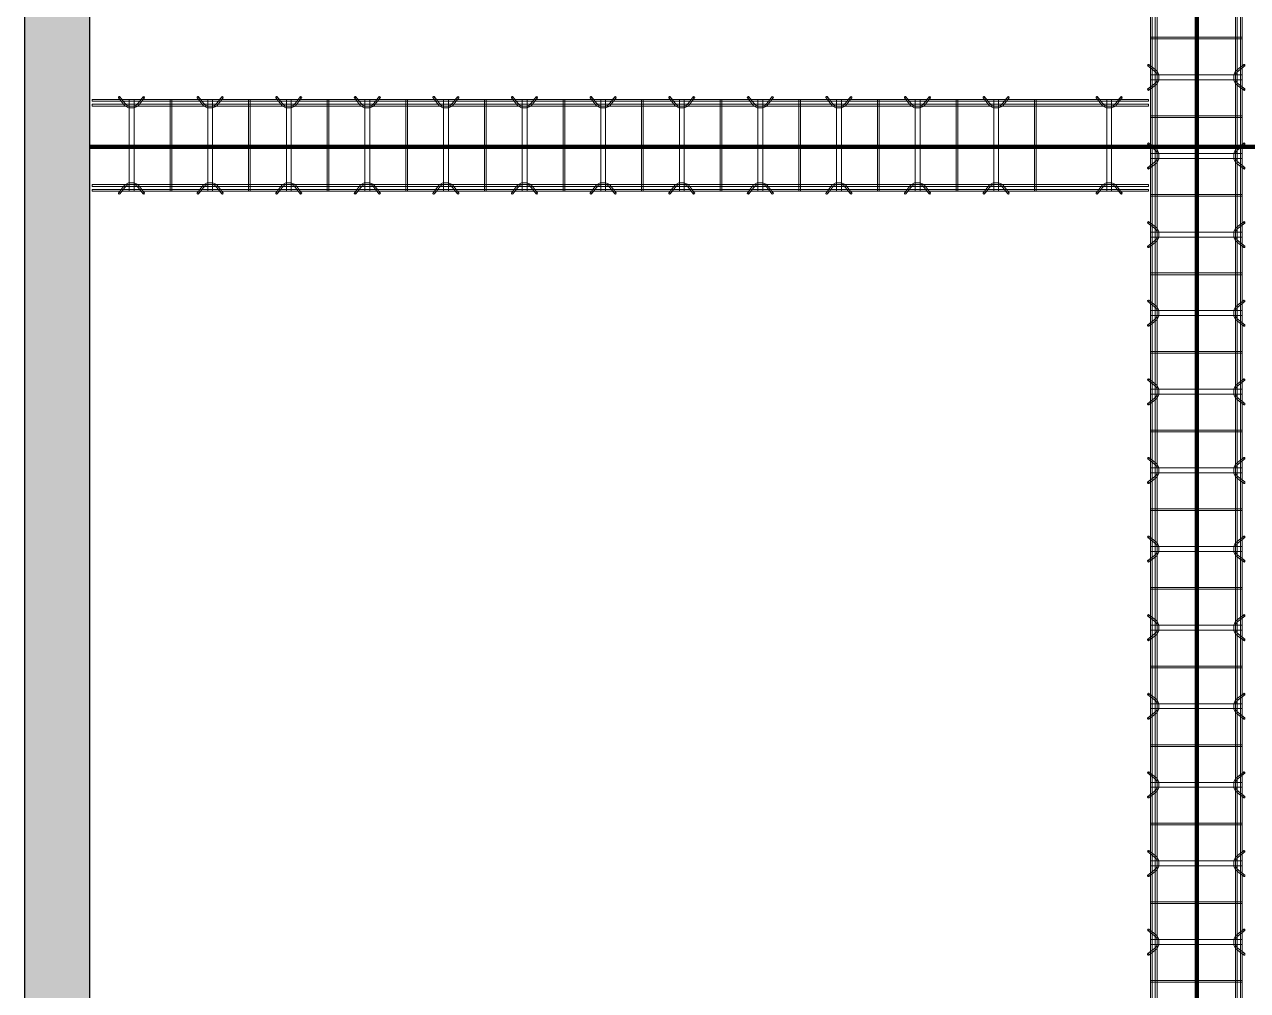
# Model space of a CAD drawing. Header units: inches. Extents: x -19229 to -222, y -6301 to 12387.
# Drawn here: x -3829.3 to -3642.6, y 10188.1 to 10335.6 of the extents above; entities that cross this region are included whole.
import ezdxf

# ---------------------------------------------------------------- set-up
doc = ezdxf.new("R2010")
doc.units = ezdxf.units.IN
doc.header["$MEASUREMENT"] = 0
for name, color, linetype, lineweight in [('A-GENM', 13, 'Continuous', 9), ('A-WALL-PATT', 111, 'Continuous', 25), ('S-BEAM', 12, 'Continuous', 9), ('S-FNDN', 32, 'Continuous', 9)]:
    doc.layers.add(name, color=color, linetype=linetype, lineweight=lineweight)

# ---------------------------------------------------------------- blocks, each defined once
blk = doc.blocks.new('Dowel bar assembly - Dowel bar assembly-671091-SLAB ON GROUND JOINTS')
at = {"layer": 'S-BEAM'}
for p, q in [((1524, 1.98), (0, 1.98)), ((287.87, 1.99), (287.87, -12.01)), ((288.13, 1.99), (287.87, 1.99)), ((287.87, 1.99), (288.13, 1.99)), ((288.13, -12.01), (288.13, 1.99)), ((292.02, 2.23), (292.97, 1.03)), ((293.18, 1.19), (292.23, 2.39)), ((293.63, 1.99), (293.63, -12.01)), ((294.38, 1.99), (293.63, 1.99)), ((293.63, 1.99), (294.38, 1.99)), ((294.38, -12.01), (294.38, 1.99)), ((295.76, 2.39), (294.81, 1.19)), ((295.01, 1.03), (295.96, 2.23)), ((299.87, 1.99), (299.87, -12.01)), ((300.13, 1.99), (299.87, 1.99)), ((299.87, 1.99), (300.13, 1.99)), ((300.13, -12.01), (300.13, 1.99)), ((304.02, 2.23), (304.97, 1.03)), ((305.18, 1.19), (304.23, 2.39)), ((305.63, 1.99), (305.63, -12.01)), ((306.38, 1.99), (305.63, 1.99)), ((305.63, 1.99), (306.38, 1.99)), ((306.38, -12.01), (306.38, 1.99)), ((307.76, 2.39), (306.81, 1.19)), ((307.01, 1.03), (307.96, 2.23)), ((311.87, 1.99), (311.87, -12.01)), ((312.13, 1.99), (311.87, 1.99)), ((311.87, 1.99), (312.13, 1.99)), ((312.13, -12.01), (312.13, 1.99)), ((316.02, 2.23), (316.97, 1.03)), ((317.18, 1.19), (316.23, 2.39)), ((317.63, 1.99), (317.63, -12.01)), ((318.38, 1.99), (317.63, 1.99)), ((317.63, 1.99), (318.38, 1.99)), ((318.38, -12.01), (318.38, 1.99)), ((319.76, 2.39), (318.81, 1.19)), ((319.01, 1.03), (319.96, 2.23)), ((323.87, 1.99), (323.87, -12.01)), ((324.13, 1.99), (323.87, 1.99)), ((323.87, 1.99), (324.13, 1.99)), ((324.13, -12.01), (324.13, 1.99)), ((328.02, 2.23), (328.97, 1.03)), ((329.18, 1.19), (328.23, 2.39)), ((329.63, 1.99), (329.63, -12.01)), ((330.38, 1.99), (329.63, 1.99)), ((329.63, 1.99), (330.38, 1.99)), ((330.38, -12.01), (330.38, 1.99)), ((331.76, 2.39), (330.81, 1.19)), ((331.01, 1.03), (331.96, 2.23)), ((335.87, 1.99), (335.87, -12.01)), ((336.13, 1.99), (335.87, 1.99)), ((335.87, 1.99), (336.13, 1.99)), ((336.13, -12.01), (336.13, 1.99)), ((340.02, 2.23), (340.97, 1.03)), ((341.18, 1.19), (340.23, 2.39)), ((341.63, 1.99), (341.63, -12.01)), ((342.38, 1.99), (341.63, 1.99)), ((341.63, 1.99), (342.38, 1.99)), ((342.38, -12.01), (342.38, 1.99)), ((343.76, 2.39), (342.81, 1.19)), ((343.01, 1.03), (343.96, 2.23)), ((347.87, 1.99), (347.87, -12.01)), ((348.13, 1.99), (347.87, 1.99)), ((347.87, 1.99), (348.13, 1.99)), ((348.13, -12.01), (348.13, 1.99)), ((352.02, 2.23), (352.97, 1.03)), ((353.18, 1.19), (352.23, 2.39)), ((353.63, 1.99), (353.63, -12.01)), ((354.38, 1.99), (353.63, 1.99)), ((353.63, 1.99), (354.38, 1.99)), ((354.38, -12.01), (354.38, 1.99)), ((355.76, 2.39), (354.81, 1.19)), ((355.01, 1.03), (355.96, 2.23)), ((359.87, 1.99), (359.87, -12.01)), ((360.13, 1.99), (359.87, 1.99)), ((359.87, 1.99), (360.13, 1.99)), ((360.13, -12.01), (360.13, 1.99)), ((364.02, 2.23), (364.97, 1.03)), ((365.18, 1.19), (364.23, 2.39)), ((365.63, 1.99), (365.63, -12.01)), ((366.38, 1.99), (365.63, 1.99)), ((365.63, 1.99), (366.38, 1.99)), ((366.38, -12.01), (366.38, 1.99)), ((367.76, 2.39), (366.81, 1.19)), ((367.01, 1.03), (367.96, 2.23)), ((371.87, 1.99), (371.87, -12.01)), ((372.13, 1.99), (371.87, 1.99)), ((371.87, 1.99), (372.13, 1.99)), ((372.13, -12.01), (372.13, 1.99)), ((376.02, 2.23), (376.97, 1.03)), ((377.18, 1.19), (376.23, 2.39)), ((377.63, 1.99), (377.63, -12.01)), ((378.38, 1.99), (377.63, 1.99)), ((377.63, 1.99), (378.38, 1.99)), ((378.38, -12.01), (378.38, 1.99)), ((379.76, 2.39), (378.81, 1.19)), ((379.01, 1.03), (379.96, 2.23)), ((383.87, 1.99), (383.87, -12.01)), ((384.13, 1.99), (383.87, 1.99)), ((383.87, 1.99), (384.13, 1.99)), ((384.13, -12.01), (384.13, 1.99)), ((388.02, 2.23), (388.97, 1.03)), ((389.18, 1.19), (388.23, 2.39)), ((389.62, 1.99), (389.62, -12.01)), ((390.38, 1.99), (389.62, 1.99)), ((389.62, 1.99), (390.38, 1.99)), ((390.38, -12.01), (390.38, 1.99)), ((391.76, 2.39), (390.81, 1.19)), ((391.01, 1.03), (391.96, 2.23)), ((395.87, 1.99), (395.87, -12.01)), ((396.13, 1.99), (395.87, 1.99)), ((395.87, 1.99), (396.13, 1.99)), ((396.13, -12.01), (396.13, 1.99)), ((400.02, 2.23), (400.97, 1.03)), ((401.18, 1.19), (400.23, 2.39)), ((401.62, 1.99), (401.62, -12.01)), ((402.38, 1.99), (401.62, 1.99)), ((401.62, 1.99), (402.38, 1.99)), ((402.38, -12.01), (402.38, 1.99)), ((403.76, 2.39), (402.81, 1.19)), ((403.01, 1.03), (403.96, 2.23)), ((407.87, 1.99), (407.87, -12.01)), ((408.13, 1.99), (407.87, 1.99)), ((407.87, 1.99), (408.13, 1.99)), ((408.13, -12.01), (408.13, 1.99)), ((412.02, 2.23), (412.97, 1.03)), ((413.18, 1.19), (412.23, 2.39)), ((413.62, 1.99), (413.62, -12.01)), ((414.38, 1.99), (413.62, 1.99)), ((413.62, 1.99), (414.38, 1.99)), ((414.38, -12.01), (414.38, 1.99)), ((415.76, 2.39), (414.81, 1.19)), ((415.01, 1.03), (415.96, 2.23)), ((419.87, 1.99), (419.87, -12.01)), ((420.13, 1.99), (419.87, 1.99)), ((419.87, 1.99), (420.13, 1.99)), ((420.13, -12.01), (420.13, 1.99)), ((424.02, 2.23), (424.97, 1.03)), ((425.18, 1.19), (424.23, 2.39)), ((425.62, 1.99), (425.62, -12.01)), ((426.38, 1.99), (425.62, 1.99)), ((425.62, 1.99), (426.38, 1.99)), ((426.38, -12.01), (426.38, 1.99)), ((427.76, 2.39), (426.81, 1.19)), ((427.01, 1.03), (427.96, 2.23)), ((431.87, 1.99), (431.87, -12.01)), ((432.13, 1.99), (431.87, 1.99)), ((431.87, 1.99), (432.13, 1.99)), ((432.13, -12.01), (432.13, 1.99)), ((0, 1.72), (1524, 1.72)), ((1524, 1.25), (0, 1.25)), ((0, 0.99), (1524, 0.99)), ((1524, -11.01), (0, -11.01)), ((292.97, -11.05), (292.02, -12.25)), ((295.96, -12.25), (295.01, -11.05)), ((304.97, -11.05), (304.02, -12.25)), ((307.96, -12.25), (307.01, -11.05)), ((316.97, -11.05), (316.02, -12.25)), ((319.96, -12.25), (319.01, -11.05)), ((328.97, -11.05), (328.02, -12.25)), ((331.96, -12.25), (331.01, -11.05)), ((340.97, -11.05), (340.02, -12.25)), ((343.96, -12.25), (343.01, -11.05)), ((352.97, -11.05), (352.02, -12.25)), ((355.96, -12.25), (355.01, -11.05)), ((364.97, -11.05), (364.02, -12.25)), ((367.96, -12.25), (367.01, -11.05)), ((376.97, -11.05), (376.02, -12.25)), ((379.96, -12.25), (379.01, -11.05)), ((388.97, -11.05), (388.02, -12.25)), ((391.96, -12.25), (391.01, -11.05)), ((400.97, -11.05), (400.02, -12.25)), ((403.96, -12.25), (403.01, -11.05)), ((412.97, -11.05), (412.02, -12.25)), ((415.96, -12.25), (415.01, -11.05)), ((424.97, -11.05), (424.02, -12.25)), ((427.96, -12.25), (427.01, -11.05)), ((0, -11.27), (1524, -11.27)), ((1524, -11.74), (0, -11.74)), ((0, -12), (1524, -12)), ((288.13, -12.01), (287.87, -12.01)), ((287.87, -12.01), (288.13, -12.01)), ((292.23, -12.41), (293.18, -11.21)), ((294.38, -12.01), (293.63, -12.01)), ((293.63, -12.01), (294.38, -12.01)), ((294.81, -11.21), (295.76, -12.41)), ((300.13, -12.01), (299.87, -12.01)), ((299.87, -12.01), (300.13, -12.01)), ((304.23, -12.41), (305.18, -11.21)), ((306.38, -12.01), (305.63, -12.01)), ((305.63, -12.01), (306.38, -12.01)), ((306.81, -11.21), (307.76, -12.41)), ((312.13, -12.01), (311.87, -12.01)), ((311.87, -12.01), (312.13, -12.01)), ((316.23, -12.41), (317.18, -11.21)), ((318.38, -12.01), (317.63, -12.01)), ((317.63, -12.01), (318.38, -12.01)), ((318.81, -11.21), (319.76, -12.41)), ((324.13, -12.01), (323.87, -12.01)), ((323.87, -12.01), (324.13, -12.01)), ((328.23, -12.41), (329.18, -11.21)), ((330.38, -12.01), (329.63, -12.01)), ((329.63, -12.01), (330.38, -12.01)), ((330.81, -11.21), (331.76, -12.41)), ((336.13, -12.01), (335.87, -12.01)), ((335.87, -12.01), (336.13, -12.01)), ((340.23, -12.41), (341.18, -11.21)), ((342.38, -12.01), (341.63, -12.01)), ((341.63, -12.01), (342.38, -12.01)), ((342.81, -11.21), (343.76, -12.41)), ((348.13, -12.01), (347.87, -12.01)), ((347.87, -12.01), (348.13, -12.01)), ((352.23, -12.41), (353.18, -11.21)), ((354.38, -12.01), (353.63, -12.01)), ((353.63, -12.01), (354.38, -12.01)), ((354.81, -11.21), (355.76, -12.41)), ((360.13, -12.01), (359.87, -12.01)), ((359.87, -12.01), (360.13, -12.01)), ((364.23, -12.41), (365.18, -11.21)), ((366.38, -12.01), (365.63, -12.01)), ((365.63, -12.01), (366.38, -12.01)), ((366.81, -11.21), (367.76, -12.41)), ((372.13, -12.01), (371.87, -12.01)), ((371.87, -12.01), (372.13, -12.01)), ((376.23, -12.41), (377.18, -11.21)), ((378.38, -12.01), (377.63, -12.01)), ((377.63, -12.01), (378.38, -12.01)), ((378.81, -11.21), (379.76, -12.41)), ((384.13, -12.01), (383.87, -12.01)), ((383.87, -12.01), (384.13, -12.01)), ((388.23, -12.41), (389.18, -11.21)), ((390.38, -12.01), (389.62, -12.01)), ((389.62, -12.01), (390.38, -12.01)), ((390.81, -11.21), (391.76, -12.41)), ((396.13, -12.01), (395.87, -12.01)), ((395.87, -12.01), (396.13, -12.01)), ((400.23, -12.41), (401.18, -11.21)), ((402.38, -12.01), (401.62, -12.01)), ((401.62, -12.01), (402.38, -12.01)), ((402.81, -11.21), (403.76, -12.41)), ((408.13, -12.01), (407.87, -12.01)), ((407.87, -12.01), (408.13, -12.01)), ((412.23, -12.41), (413.18, -11.21)), ((414.38, -12.01), (413.62, -12.01)), ((413.62, -12.01), (414.38, -12.01)), ((414.81, -11.21), (415.76, -12.41)), ((420.13, -12.01), (419.87, -12.01)), ((419.87, -12.01), (420.13, -12.01)), ((424.23, -12.41), (425.18, -11.21)), ((426.38, -12.01), (425.62, -12.01)), ((425.62, -12.01), (426.38, -12.01)), ((426.81, -11.21), (427.76, -12.41)), ((432.13, -12.01), (431.87, -12.01)), ((431.87, -12.01), (432.13, -12.01))]:
    blk.add_line(p, q, dxfattribs=at)
at = {"layer": 'S-BEAM', "flags": 128}
for points in [[(292.97, 1.03), (293.53, 0.73), (294.39, 0.72), (294.97, 0.99), (295.01, 1.03)], [(293.18, 1.19), (293.62, 0.97), (294.38, 0.98), (294.81, 1.19)], [(304.97, 1.03), (305.53, 0.73), (306.39, 0.72), (306.97, 0.99), (307.01, 1.03)], [(305.18, 1.19), (305.62, 0.97), (306.38, 0.98), (306.81, 1.19)], [(316.97, 1.03), (317.53, 0.73), (318.39, 0.72), (318.97, 0.99), (319.01, 1.03)], [(317.18, 1.19), (317.62, 0.97), (318.38, 0.98), (318.81, 1.19)], [(328.97, 1.03), (329.53, 0.73), (330.39, 0.72), (330.97, 0.99), (331.01, 1.03)], [(329.18, 1.19), (329.62, 0.97), (330.38, 0.98), (330.81, 1.19)], [(340.97, 1.03), (341.53, 0.73), (342.39, 0.72), (342.97, 0.99), (343.01, 1.03)], [(341.18, 1.19), (341.62, 0.97), (342.38, 0.98), (342.81, 1.19)], [(352.97, 1.03), (353.53, 0.73), (354.39, 0.72), (354.97, 0.99), (355.01, 1.03)], [(353.18, 1.19), (353.62, 0.97), (354.38, 0.98), (354.81, 1.19)], [(364.97, 1.03), (365.53, 0.73), (366.39, 0.72), (366.97, 0.99), (367.01, 1.03)], [(365.18, 1.19), (365.62, 0.97), (366.38, 0.98), (366.81, 1.19)], [(376.97, 1.03), (377.53, 0.73), (378.39, 0.72), (378.97, 0.99), (379.01, 1.03)], [(377.18, 1.19), (377.62, 0.97), (378.38, 0.98), (378.81, 1.19)], [(388.97, 1.03), (389.53, 0.73), (390.39, 0.72), (390.97, 0.99), (391.01, 1.03)], [(389.18, 1.19), (389.62, 0.97), (390.38, 0.98), (390.81, 1.19)], [(400.97, 1.03), (401.53, 0.73), (402.39, 0.72), (402.97, 0.99), (403.01, 1.03)], [(401.18, 1.19), (401.62, 0.97), (402.38, 0.98), (402.81, 1.19)], [(412.97, 1.03), (413.53, 0.73), (414.39, 0.72), (414.97, 0.99), (415.01, 1.03)], [(413.18, 1.19), (413.62, 0.97), (414.38, 0.98), (414.81, 1.19)], [(424.97, 1.03), (425.53, 0.73), (426.39, 0.72), (426.97, 0.99), (427.01, 1.03)], [(425.18, 1.19), (425.62, 0.97), (426.38, 0.98), (426.81, 1.19)], [(292.97, -11.05), (293.53, -10.75), (294.39, -10.74), (294.97, -11.01), (295.01, -11.05)], [(293.18, -11.21), (293.62, -10.99), (294.38, -11), (294.81, -11.21)], [(304.97, -11.05), (305.53, -10.75), (306.39, -10.74), (306.97, -11.01), (307.01, -11.05)], [(305.18, -11.21), (305.62, -10.99), (306.38, -11), (306.81, -11.21)], [(316.97, -11.05), (317.53, -10.75), (318.39, -10.74), (318.97, -11.01), (319.01, -11.05)], [(317.18, -11.21), (317.62, -10.99), (318.38, -11), (318.81, -11.21)], [(328.97, -11.05), (329.53, -10.75), (330.39, -10.74), (330.97, -11.01), (331.01, -11.05)], [(329.18, -11.21), (329.62, -10.99), (330.38, -11), (330.81, -11.21)], [(340.97, -11.05), (341.53, -10.75), (342.39, -10.74), (342.97, -11.01), (343.01, -11.05)], [(341.18, -11.21), (341.62, -10.99), (342.38, -11), (342.81, -11.21)], [(352.97, -11.05), (353.53, -10.75), (354.39, -10.74), (354.97, -11.01), (355.01, -11.05)], [(353.18, -11.21), (353.62, -10.99), (354.38, -11), (354.81, -11.21)], [(364.97, -11.05), (365.53, -10.75), (366.39, -10.74), (366.97, -11.01), (367.01, -11.05)], [(365.18, -11.21), (365.62, -10.99), (366.38, -11), (366.81, -11.21)], [(376.97, -11.05), (377.53, -10.75), (378.39, -10.74), (378.97, -11.01), (379.01, -11.05)], [(377.18, -11.21), (377.62, -10.99), (378.38, -11), (378.81, -11.21)], [(388.97, -11.05), (389.53, -10.75), (390.39, -10.74), (390.97, -11.01), (391.01, -11.05)], [(389.18, -11.21), (389.62, -10.99), (390.38, -11), (390.81, -11.21)], [(400.97, -11.05), (401.53, -10.75), (402.39, -10.74), (402.97, -11.01), (403.01, -11.05)], [(401.18, -11.21), (401.62, -10.99), (402.38, -11), (402.81, -11.21)], [(412.97, -11.05), (413.53, -10.75), (414.39, -10.74), (414.97, -11.01), (415.01, -11.05)], [(413.18, -11.21), (413.62, -10.99), (414.38, -11), (414.81, -11.21)], [(424.97, -11.05), (425.53, -10.75), (426.39, -10.74), (426.97, -11.01), (427.01, -11.05)], [(425.18, -11.21), (425.62, -10.99), (426.38, -11), (426.81, -11.21)]]:
    blk.add_lwpolyline(points, dxfattribs=at)
at = {"layer": 'S-BEAM'}
for centre, major_axis, start_param, end_param in [((292.12, 2.31), (0.101, 0.08), 5.709265, 8.850858), ((292.12, 2.31), (0.101, 0.08), 2.567673, 5.709265), ((295.86, 2.31), (-0.101, 0.08), 3.715513, 6.857105), ((295.86, 2.31), (-0.101, 0.08), 0.57392, 3.715513), ((304.12, 2.31), (0.101, 0.08), 5.709265, 8.850858), ((304.12, 2.31), (0.101, 0.08), 2.567673, 5.709265), ((307.86, 2.31), (-0.101, 0.08), 3.715513, 6.857105), ((307.86, 2.31), (-0.101, 0.08), 0.57392, 3.715513), ((316.12, 2.31), (0.101, 0.08), 5.709265, 8.850858), ((316.12, 2.31), (0.101, 0.08), 2.567673, 5.709265), ((319.86, 2.31), (-0.101, 0.08), 3.715513, 6.857105), ((319.86, 2.31), (-0.101, 0.08), 0.57392, 3.715513), ((328.12, 2.31), (0.101, 0.08), 5.709265, 8.850858), ((328.12, 2.31), (0.101, 0.08), 2.567673, 5.709265), ((331.86, 2.31), (-0.101, 0.08), 3.715513, 6.857105), ((331.86, 2.31), (-0.101, 0.08), 0.57392, 3.715513), ((340.12, 2.31), (0.101, 0.08), 5.709265, 8.850858), ((340.12, 2.31), (0.101, 0.08), 2.567673, 5.709265), ((343.86, 2.31), (-0.101, 0.08), 3.715513, 6.857105), ((343.86, 2.31), (-0.101, 0.08), 0.57392, 3.715513), ((352.12, 2.31), (0.101, 0.08), 5.709265, 8.850858), ((352.12, 2.31), (0.101, 0.08), 2.567673, 5.709265), ((355.86, 2.31), (-0.101, 0.08), 3.715513, 6.857105), ((355.86, 2.31), (-0.101, 0.08), 0.57392, 3.715513), ((364.12, 2.31), (0.101, 0.08), 5.709265, 8.850858), ((364.12, 2.31), (0.101, 0.08), 2.567673, 5.709265), ((367.86, 2.31), (-0.101, 0.08), 3.715513, 6.857105), ((367.86, 2.31), (-0.101, 0.08), 0.57392, 3.715513), ((376.12, 2.31), (0.101, 0.08), 5.709265, 8.850858), ((376.12, 2.31), (0.101, 0.08), 2.567673, 5.709265), ((379.86, 2.31), (-0.101, 0.08), 3.715513, 6.857105), ((379.86, 2.31), (-0.101, 0.08), 0.57392, 3.715513), ((388.12, 2.31), (0.101, 0.08), 5.709265, 8.850858), ((388.12, 2.31), (0.101, 0.08), 2.567673, 5.709265), ((391.86, 2.31), (-0.101, 0.08), 3.715513, 6.857105), ((391.86, 2.31), (-0.101, 0.08), 0.57392, 3.715513), ((400.12, 2.31), (0.101, 0.08), 5.709265, 8.850858), ((400.12, 2.31), (0.101, 0.08), 2.567673, 5.709265), ((403.86, 2.31), (-0.101, 0.08), 3.715513, 6.857105), ((403.86, 2.31), (-0.101, 0.08), 0.57392, 3.715513), ((412.12, 2.31), (0.101, 0.08), 5.709265, 8.850858), ((412.12, 2.31), (0.101, 0.08), 2.567673, 5.709265), ((415.86, 2.31), (-0.101, 0.08), 3.715513, 6.857105), ((415.86, 2.31), (-0.101, 0.08), 0.57392, 3.715513), ((424.12, 2.31), (0.101, 0.08), 5.709265, 8.850858), ((424.12, 2.31), (0.101, 0.08), 2.567673, 5.709265), ((427.86, 2.31), (-0.101, 0.08), 3.715513, 6.857105), ((427.86, 2.31), (-0.101, 0.08), 0.57392, 3.715513), ((292.12, -12.33), (-0.101, 0.08), 3.715513, 6.857105), ((292.12, -12.33), (-0.101, 0.08), 0.57392, 3.715513), ((295.86, -12.33), (0.101, 0.08), 5.709265, 8.850858), ((295.86, -12.33), (0.101, 0.08), 2.567673, 5.709265), ((304.12, -12.33), (-0.101, 0.08), 3.715513, 6.857105), ((304.12, -12.33), (-0.101, 0.08), 0.57392, 3.715513), ((307.86, -12.33), (0.101, 0.08), 5.709265, 8.850858), ((307.86, -12.33), (0.101, 0.08), 2.567673, 5.709265), ((316.12, -12.33), (-0.101, 0.08), 3.715513, 6.857105), ((316.12, -12.33), (-0.101, 0.08), 0.57392, 3.715513), ((319.86, -12.33), (0.101, 0.08), 5.709265, 8.850858), ((319.86, -12.33), (0.101, 0.08), 2.567673, 5.709265), ((328.12, -12.33), (-0.101, 0.08), 3.715513, 6.857105), ((328.12, -12.33), (-0.101, 0.08), 0.57392, 3.715513), ((331.86, -12.33), (0.101, 0.08), 5.709265, 8.850858), ((331.86, -12.33), (0.101, 0.08), 2.567673, 5.709265), ((340.12, -12.33), (-0.101, 0.08), 3.715513, 6.857105), ((340.12, -12.33), (-0.101, 0.08), 0.57392, 3.715513), ((343.86, -12.33), (0.101, 0.08), 5.709265, 8.850858), ((343.86, -12.33), (0.101, 0.08), 2.567673, 5.709265), ((352.12, -12.33), (-0.101, 0.08), 3.715513, 6.857105), ((352.12, -12.33), (-0.101, 0.08), 0.57392, 3.715513), ((355.86, -12.33), (0.101, 0.08), 5.709265, 8.850858), ((355.86, -12.33), (0.101, 0.08), 2.567673, 5.709265), ((364.12, -12.33), (-0.101, 0.08), 3.715513, 6.857105), ((364.12, -12.33), (-0.101, 0.08), 0.57392, 3.715513), ((367.86, -12.33), (0.101, 0.08), 5.709265, 8.850858), ((367.86, -12.33), (0.101, 0.08), 2.567673, 5.709265), ((376.12, -12.33), (-0.101, 0.08), 3.715513, 6.857105), ((376.12, -12.33), (-0.101, 0.08), 0.57392, 3.715513), ((379.86, -12.33), (0.101, 0.08), 5.709265, 8.850858), ((379.86, -12.33), (0.101, 0.08), 2.567673, 5.709265), ((388.12, -12.33), (-0.101, 0.08), 3.715513, 6.857105), ((388.12, -12.33), (-0.101, 0.08), 0.57392, 3.715513), ((391.86, -12.33), (0.101, 0.08), 5.709265, 8.850858), ((391.86, -12.33), (0.101, 0.08), 2.567673, 5.709265), ((400.12, -12.33), (-0.101, 0.08), 3.715513, 6.857105), ((400.12, -12.33), (-0.101, 0.08), 0.57392, 3.715513), ((403.86, -12.33), (0.101, 0.08), 5.709265, 8.850858), ((403.86, -12.33), (0.101, 0.08), 2.567673, 5.709265), ((412.12, -12.33), (-0.101, 0.08), 3.715513, 6.857105), ((412.12, -12.33), (-0.101, 0.08), 0.57392, 3.715513), ((415.86, -12.33), (0.101, 0.08), 5.709265, 8.850858), ((415.86, -12.33), (0.101, 0.08), 2.567673, 5.709265), ((424.12, -12.33), (-0.101, 0.08), 3.715513, 6.857105), ((424.12, -12.33), (-0.101, 0.08), 0.57392, 3.715513), ((427.86, -12.33), (0.101, 0.08), 5.709265, 8.850858), ((427.86, -12.33), (0.101, 0.08), 2.567673, 5.709265)]:
    blk.add_ellipse(centre, major_axis=major_axis, ratio=0.816528, start_param=start_param, end_param=end_param, dxfattribs=at)
blk = doc.blocks.new('Dowel bar assembly - Dowel bar assembly-673167-SLAB ON GROUND JOINTS')
at = {"layer": 'S-BEAM'}
for p, q in [((161.25, 1.98), (0, 1.98)), ((0, 1.98), (0, 1.72)), ((0, 1.72), (0, 1.98)), ((4.02, 2.23), (4.97, 1.03)), ((5.18, 1.19), (4.23, 2.39)), ((5.63, 1.99), (5.63, -12.01)), ((6.38, 1.99), (5.63, 1.99)), ((5.63, 1.99), (6.38, 1.99)), ((6.38, -12.01), (6.38, 1.99)), ((7.76, 2.39), (6.81, 1.19)), ((7.01, 1.03), (7.96, 2.23)), ((11.87, 1.99), (11.87, -12.01)), ((12.13, 1.99), (11.87, 1.99)), ((11.87, 1.99), (12.13, 1.99)), ((12.13, -12.01), (12.13, 1.99)), ((16.02, 2.23), (16.97, 1.03)), ((17.18, 1.19), (16.23, 2.39)), ((17.63, 1.99), (17.63, -12.01)), ((18.38, 1.99), (17.63, 1.99)), ((17.63, 1.99), (18.38, 1.99)), ((18.38, -12.01), (18.38, 1.99)), ((19.76, 2.39), (18.81, 1.19)), ((19.01, 1.03), (19.96, 2.23)), ((23.87, 1.99), (23.87, -12.01)), ((24.13, 1.99), (23.87, 1.99)), ((23.87, 1.99), (24.13, 1.99)), ((24.13, -12.01), (24.13, 1.99)), ((28.02, 2.23), (28.97, 1.03)), ((29.18, 1.19), (28.23, 2.39)), ((29.63, 1.99), (29.63, -12.01)), ((30.38, 1.99), (29.63, 1.99)), ((29.63, 1.99), (30.38, 1.99)), ((30.38, -12.01), (30.38, 1.99)), ((31.76, 2.39), (30.81, 1.19)), ((31.01, 1.03), (31.96, 2.23)), ((35.87, 1.99), (35.87, -12.01)), ((36.13, 1.99), (35.87, 1.99)), ((35.87, 1.99), (36.13, 1.99)), ((36.13, -12.01), (36.13, 1.99)), ((40.02, 2.23), (40.97, 1.03)), ((41.18, 1.19), (40.23, 2.39)), ((41.63, 1.99), (41.63, -12.01)), ((42.38, 1.99), (41.63, 1.99)), ((41.63, 1.99), (42.38, 1.99)), ((42.38, -12.01), (42.38, 1.99)), ((43.76, 2.39), (42.81, 1.19)), ((43.01, 1.03), (43.96, 2.23)), ((47.87, 1.99), (47.87, -12.01)), ((48.13, 1.99), (47.87, 1.99)), ((47.87, 1.99), (48.13, 1.99)), ((48.13, -12.01), (48.13, 1.99)), ((52.02, 2.23), (52.97, 1.03)), ((53.18, 1.19), (52.23, 2.39)), ((53.63, 1.99), (53.63, -12.01)), ((54.38, 1.99), (53.63, 1.99)), ((53.63, 1.99), (54.38, 1.99)), ((54.38, -12.01), (54.38, 1.99)), ((55.76, 2.39), (54.81, 1.19)), ((55.01, 1.03), (55.96, 2.23)), ((59.87, 1.99), (59.87, -12.01)), ((60.13, 1.99), (59.87, 1.99)), ((59.87, 1.99), (60.13, 1.99)), ((60.13, -12.01), (60.13, 1.99)), ((64.02, 2.23), (64.97, 1.03)), ((65.18, 1.19), (64.23, 2.39)), ((65.63, 1.99), (65.63, -12.01)), ((66.38, 1.99), (65.63, 1.99)), ((65.63, 1.99), (66.38, 1.99)), ((66.38, -12.01), (66.38, 1.99)), ((67.76, 2.39), (66.81, 1.19)), ((67.01, 1.03), (67.96, 2.23)), ((71.87, 1.99), (71.87, -12.01)), ((72.13, 1.99), (71.87, 1.99)), ((71.87, 1.99), (72.13, 1.99)), ((72.13, -12.01), (72.13, 1.99)), ((76.02, 2.23), (76.97, 1.03)), ((77.18, 1.19), (76.23, 2.39)), ((77.63, 1.99), (77.63, -12.01)), ((78.38, 1.99), (77.63, 1.99)), ((77.63, 1.99), (78.38, 1.99)), ((78.38, -12.01), (78.38, 1.99)), ((79.76, 2.39), (78.81, 1.19)), ((79.01, 1.03), (79.96, 2.23)), ((83.87, 1.99), (83.87, -12.01)), ((84.13, 1.99), (83.87, 1.99)), ((83.87, 1.99), (84.13, 1.99)), ((84.13, -12.01), (84.13, 1.99)), ((88.02, 2.23), (88.97, 1.03)), ((89.18, 1.19), (88.23, 2.39)), ((89.63, 1.99), (89.63, -12.01)), ((90.38, 1.99), (89.63, 1.99)), ((89.63, 1.99), (90.38, 1.99)), ((90.38, -12.01), (90.38, 1.99)), ((91.76, 2.39), (90.81, 1.19)), ((91.01, 1.03), (91.96, 2.23)), ((95.87, 1.99), (95.87, -12.01)), ((96.13, 1.99), (95.87, 1.99)), ((95.87, 1.99), (96.13, 1.99)), ((96.13, -12.01), (96.13, 1.99)), ((100.02, 2.23), (100.97, 1.03)), ((101.18, 1.19), (100.23, 2.39)), ((101.63, 1.99), (101.63, -12.01)), ((102.38, 1.99), (101.63, 1.99)), ((101.63, 1.99), (102.38, 1.99)), ((102.38, -12.01), (102.38, 1.99)), ((103.76, 2.39), (102.81, 1.19)), ((103.01, 1.03), (103.96, 2.23)), ((107.87, 1.99), (107.87, -12.01)), ((108.13, 1.99), (107.87, 1.99)), ((107.87, 1.99), (108.13, 1.99)), ((108.13, -12.01), (108.13, 1.99)), ((112.02, 2.23), (112.97, 1.03)), ((113.18, 1.19), (112.23, 2.39)), ((113.63, 1.99), (113.63, -12.01)), ((114.38, 1.99), (113.63, 1.99)), ((113.63, 1.99), (114.38, 1.99)), ((114.38, -12.01), (114.38, 1.99)), ((115.76, 2.39), (114.81, 1.19)), ((115.01, 1.03), (115.96, 2.23)), ((119.87, 1.99), (119.87, -12.01)), ((120.13, 1.99), (119.87, 1.99)), ((119.87, 1.99), (120.13, 1.99)), ((120.13, -12.01), (120.13, 1.99)), ((124.02, 2.23), (124.97, 1.03)), ((125.18, 1.19), (124.23, 2.39)), ((125.63, 1.99), (125.63, -12.01)), ((126.38, 1.99), (125.63, 1.99)), ((125.63, 1.99), (126.38, 1.99)), ((126.38, -12.01), (126.38, 1.99)), ((127.76, 2.39), (126.81, 1.19)), ((127.01, 1.03), (127.96, 2.23)), ((131.87, 1.99), (131.87, -12.01)), ((132.13, 1.99), (131.87, 1.99)), ((131.87, 1.99), (132.13, 1.99)), ((132.13, -12.01), (132.13, 1.99)), ((136.02, 2.23), (136.97, 1.03)), ((137.18, 1.19), (136.23, 2.39)), ((137.63, 1.99), (137.63, -12.01)), ((138.38, 1.99), (137.63, 1.99)), ((137.63, 1.99), (138.38, 1.99)), ((138.38, -12.01), (138.38, 1.99)), ((139.76, 2.39), (138.81, 1.19)), ((139.01, 1.03), (139.96, 2.23)), ((143.87, 1.99), (143.87, -12.01)), ((144.13, 1.99), (143.87, 1.99)), ((143.87, 1.99), (144.13, 1.99)), ((144.13, -12.01), (144.13, 1.99)), ((153.27, 2.23), (154.22, 1.03)), ((154.43, 1.19), (153.48, 2.39)), ((154.88, 1.99), (154.88, -12.01)), ((155.63, 1.99), (154.88, 1.99)), ((154.88, 1.99), (155.63, 1.99)), ((155.63, -12.01), (155.63, 1.99)), ((157.01, 2.39), (156.06, 1.19)), ((156.26, 1.03), (157.21, 2.23)), ((161.25, 1.98), (161.25, 1.72)), ((161.25, 1.72), (161.25, 1.98)), ((0, 1.72), (161.25, 1.72)), ((161.25, 1.25), (0, 1.25)), ((0, 0.99), (0, 1.25)), ((0, 1.25), (0, 0.99)), ((0, 0.99), (161.25, 0.99)), ((161.25, 0.99), (161.25, 1.25)), ((161.25, 1.25), (161.25, 0.99)), ((161.25, -11.01), (0, -11.01)), ((0, -11.27), (0, -11.01)), ((0, -11.01), (0, -11.27)), ((4.97, -11.05), (4.02, -12.25)), ((7.96, -12.25), (7.01, -11.05)), ((16.97, -11.05), (16.02, -12.25)), ((19.96, -12.25), (19.01, -11.05)), ((28.97, -11.05), (28.02, -12.25)), ((31.96, -12.25), (31.01, -11.05)), ((40.97, -11.05), (40.02, -12.25)), ((43.96, -12.25), (43.01, -11.05)), ((52.97, -11.05), (52.02, -12.25)), ((55.96, -12.25), (55.01, -11.05)), ((64.97, -11.05), (64.02, -12.25)), ((67.96, -12.25), (67.01, -11.05)), ((76.97, -11.05), (76.02, -12.25)), ((79.96, -12.25), (79.01, -11.05)), ((88.97, -11.05), (88.02, -12.25)), ((91.96, -12.25), (91.01, -11.05)), ((100.97, -11.05), (100.02, -12.25)), ((103.96, -12.25), (103.01, -11.05)), ((112.97, -11.05), (112.02, -12.25)), ((115.96, -12.25), (115.01, -11.05)), ((124.97, -11.05), (124.02, -12.25)), ((127.96, -12.25), (127.01, -11.05)), ((136.97, -11.05), (136.02, -12.25)), ((139.96, -12.25), (139.01, -11.05)), ((154.22, -11.05), (153.27, -12.25)), ((157.21, -12.25), (156.26, -11.05)), ((161.25, -11.27), (161.25, -11.01)), ((161.25, -11.01), (161.25, -11.27)), ((0, -11.27), (161.25, -11.27)), ((161.25, -11.74), (0, -11.74)), ((0, -12), (0, -11.74)), ((0, -11.74), (0, -12)), ((0, -12), (161.25, -12)), ((4.23, -12.41), (5.18, -11.21)), ((6.38, -12.01), (5.63, -12.01)), ((5.63, -12.01), (6.38, -12.01)), ((6.81, -11.21), (7.76, -12.41)), ((12.13, -12.01), (11.87, -12.01)), ((11.87, -12.01), (12.13, -12.01)), ((16.23, -12.41), (17.18, -11.21)), ((18.38, -12.01), (17.63, -12.01)), ((17.63, -12.01), (18.38, -12.01)), ((18.81, -11.21), (19.76, -12.41)), ((24.13, -12.01), (23.87, -12.01)), ((23.87, -12.01), (24.13, -12.01)), ((28.23, -12.41), (29.18, -11.21)), ((30.38, -12.01), (29.63, -12.01)), ((29.63, -12.01), (30.38, -12.01)), ((30.81, -11.21), (31.76, -12.41)), ((36.13, -12.01), (35.87, -12.01)), ((35.87, -12.01), (36.13, -12.01)), ((40.23, -12.41), (41.18, -11.21)), ((42.38, -12.01), (41.63, -12.01)), ((41.63, -12.01), (42.38, -12.01)), ((42.81, -11.21), (43.76, -12.41)), ((48.13, -12.01), (47.87, -12.01)), ((47.87, -12.01), (48.13, -12.01)), ((52.23, -12.41), (53.18, -11.21)), ((54.38, -12.01), (53.63, -12.01)), ((53.63, -12.01), (54.38, -12.01)), ((54.81, -11.21), (55.76, -12.41)), ((60.13, -12.01), (59.87, -12.01)), ((59.87, -12.01), (60.13, -12.01)), ((64.23, -12.41), (65.18, -11.21)), ((66.38, -12.01), (65.63, -12.01)), ((65.63, -12.01), (66.38, -12.01)), ((66.81, -11.21), (67.76, -12.41)), ((72.13, -12.01), (71.87, -12.01)), ((71.87, -12.01), (72.13, -12.01)), ((76.23, -12.41), (77.18, -11.21)), ((78.38, -12.01), (77.63, -12.01)), ((77.63, -12.01), (78.38, -12.01)), ((78.81, -11.21), (79.76, -12.41)), ((84.13, -12.01), (83.87, -12.01)), ((83.87, -12.01), (84.13, -12.01)), ((88.23, -12.41), (89.18, -11.21)), ((90.38, -12.01), (89.63, -12.01)), ((89.63, -12.01), (90.38, -12.01)), ((90.81, -11.21), (91.76, -12.41)), ((96.13, -12.01), (95.87, -12.01)), ((95.87, -12.01), (96.13, -12.01)), ((100.23, -12.41), (101.18, -11.21)), ((102.38, -12.01), (101.63, -12.01)), ((101.63, -12.01), (102.38, -12.01)), ((102.81, -11.21), (103.76, -12.41)), ((108.13, -12.01), (107.87, -12.01)), ((107.87, -12.01), (108.13, -12.01)), ((112.23, -12.41), (113.18, -11.21)), ((114.38, -12.01), (113.63, -12.01)), ((113.63, -12.01), (114.38, -12.01)), ((114.81, -11.21), (115.76, -12.41)), ((120.13, -12.01), (119.87, -12.01)), ((119.87, -12.01), (120.13, -12.01)), ((124.23, -12.41), (125.18, -11.21)), ((126.38, -12.01), (125.63, -12.01)), ((125.63, -12.01), (126.38, -12.01)), ((126.81, -11.21), (127.76, -12.41)), ((132.13, -12.01), (131.87, -12.01)), ((131.87, -12.01), (132.13, -12.01)), ((136.23, -12.41), (137.18, -11.21)), ((138.38, -12.01), (137.63, -12.01)), ((137.63, -12.01), (138.38, -12.01)), ((138.81, -11.21), (139.76, -12.41)), ((144.13, -12.01), (143.87, -12.01)), ((143.87, -12.01), (144.13, -12.01)), ((153.48, -12.41), (154.43, -11.21)), ((155.63, -12.01), (154.88, -12.01)), ((154.88, -12.01), (155.63, -12.01)), ((156.06, -11.21), (157.01, -12.41)), ((161.25, -12), (161.25, -11.74)), ((161.25, -11.74), (161.25, -12))]:
    blk.add_line(p, q, dxfattribs=at)
at = {"layer": 'S-BEAM', "flags": 128}
for points in [[(4.97, 1.03), (5.53, 0.73), (6.39, 0.72), (6.97, 0.99), (7.01, 1.03)], [(5.18, 1.19), (5.62, 0.97), (6.38, 0.98), (6.81, 1.19)], [(16.97, 1.03), (17.53, 0.73), (18.39, 0.72), (18.97, 0.99), (19.01, 1.03)], [(17.18, 1.19), (17.62, 0.97), (18.38, 0.98), (18.81, 1.19)], [(28.97, 1.03), (29.53, 0.73), (30.39, 0.72), (30.97, 0.99), (31.01, 1.03)], [(29.18, 1.19), (29.62, 0.97), (30.38, 0.98), (30.81, 1.19)], [(40.97, 1.03), (41.53, 0.73), (42.39, 0.72), (42.97, 0.99), (43.01, 1.03)], [(41.18, 1.19), (41.62, 0.97), (42.38, 0.98), (42.81, 1.19)], [(52.97, 1.03), (53.53, 0.73), (54.39, 0.72), (54.97, 0.99), (55.01, 1.03)], [(53.18, 1.19), (53.62, 0.97), (54.38, 0.98), (54.81, 1.19)], [(64.97, 1.03), (65.53, 0.73), (66.39, 0.72), (66.97, 0.99), (67.01, 1.03)], [(65.18, 1.19), (65.62, 0.97), (66.38, 0.98), (66.81, 1.19)], [(76.97, 1.03), (77.53, 0.73), (78.39, 0.72), (78.97, 0.99), (79.01, 1.03)], [(77.18, 1.19), (77.62, 0.97), (78.38, 0.98), (78.81, 1.19)], [(88.97, 1.03), (89.53, 0.73), (90.39, 0.72), (90.97, 0.99), (91.01, 1.03)], [(89.18, 1.19), (89.62, 0.97), (90.38, 0.98), (90.81, 1.19)], [(100.97, 1.03), (101.53, 0.73), (102.39, 0.72), (102.97, 0.99), (103.01, 1.03)], [(101.18, 1.19), (101.62, 0.97), (102.38, 0.98), (102.81, 1.19)], [(112.97, 1.03), (113.53, 0.73), (114.39, 0.72), (114.97, 0.99), (115.01, 1.03)], [(113.18, 1.19), (113.62, 0.97), (114.38, 0.98), (114.81, 1.19)], [(124.97, 1.03), (125.53, 0.73), (126.39, 0.72), (126.97, 0.99), (127.01, 1.03)], [(125.18, 1.19), (125.62, 0.97), (126.38, 0.98), (126.81, 1.19)], [(136.97, 1.03), (137.53, 0.73), (138.39, 0.72), (138.97, 0.99), (139.01, 1.03)], [(137.18, 1.19), (137.62, 0.97), (138.38, 0.98), (138.81, 1.19)], [(154.22, 1.03), (154.78, 0.73), (155.64, 0.72), (156.22, 0.99), (156.26, 1.03)], [(154.43, 1.19), (154.87, 0.97), (155.63, 0.98), (156.06, 1.19)], [(4.97, -11.05), (5.53, -10.75), (6.39, -10.74), (6.97, -11.01), (7.01, -11.05)], [(5.18, -11.21), (5.62, -10.99), (6.38, -11), (6.81, -11.21)], [(16.97, -11.05), (17.53, -10.75), (18.39, -10.74), (18.97, -11.01), (19.01, -11.05)], [(17.18, -11.21), (17.62, -10.99), (18.38, -11), (18.81, -11.21)], [(28.97, -11.05), (29.53, -10.75), (30.39, -10.74), (30.97, -11.01), (31.01, -11.05)], [(29.18, -11.21), (29.62, -10.99), (30.38, -11), (30.81, -11.21)], [(40.97, -11.05), (41.53, -10.75), (42.39, -10.74), (42.97, -11.01), (43.01, -11.05)], [(41.18, -11.21), (41.62, -10.99), (42.38, -11), (42.81, -11.21)], [(52.97, -11.05), (53.53, -10.75), (54.39, -10.74), (54.97, -11.01), (55.01, -11.05)], [(53.18, -11.21), (53.62, -10.99), (54.38, -11), (54.81, -11.21)], [(64.97, -11.05), (65.53, -10.75), (66.39, -10.74), (66.97, -11.01), (67.01, -11.05)], [(65.18, -11.21), (65.62, -10.99), (66.38, -11), (66.81, -11.21)], [(76.97, -11.05), (77.53, -10.75), (78.39, -10.74), (78.97, -11.01), (79.01, -11.05)], [(77.18, -11.21), (77.62, -10.99), (78.38, -11), (78.81, -11.21)], [(88.97, -11.05), (89.53, -10.75), (90.39, -10.74), (90.97, -11.01), (91.01, -11.05)], [(89.18, -11.21), (89.62, -10.99), (90.38, -11), (90.81, -11.21)], [(100.97, -11.05), (101.53, -10.75), (102.39, -10.74), (102.97, -11.01), (103.01, -11.05)], [(101.18, -11.21), (101.62, -10.99), (102.38, -11), (102.81, -11.21)], [(112.97, -11.05), (113.53, -10.75), (114.39, -10.74), (114.97, -11.01), (115.01, -11.05)], [(113.18, -11.21), (113.62, -10.99), (114.38, -11), (114.81, -11.21)], [(124.97, -11.05), (125.53, -10.75), (126.39, -10.74), (126.97, -11.01), (127.01, -11.05)], [(125.18, -11.21), (125.62, -10.99), (126.38, -11), (126.81, -11.21)], [(136.97, -11.05), (137.53, -10.75), (138.39, -10.74), (138.97, -11.01), (139.01, -11.05)], [(137.18, -11.21), (137.62, -10.99), (138.38, -11), (138.81, -11.21)], [(154.22, -11.05), (154.78, -10.75), (155.64, -10.74), (156.22, -11.01), (156.26, -11.05)], [(154.43, -11.21), (154.87, -10.99), (155.63, -11), (156.06, -11.21)]]:
    blk.add_lwpolyline(points, dxfattribs=at)
at = {"layer": 'S-BEAM'}
for centre, major_axis, start_param, end_param in [((4.12, 2.31), (0.101, 0.08), 5.709265, 8.850858), ((4.12, 2.31), (0.101, 0.08), 2.567673, 5.709265), ((7.86, 2.31), (-0.101, 0.08), 3.715513, 6.857105), ((7.86, 2.31), (-0.101, 0.08), 0.57392, 3.715513), ((16.12, 2.31), (0.101, 0.08), 5.709265, 8.850858), ((16.12, 2.31), (0.101, 0.08), 2.567673, 5.709265), ((19.86, 2.31), (-0.101, 0.08), 3.715513, 6.857105), ((19.86, 2.31), (-0.101, 0.08), 0.57392, 3.715513), ((28.12, 2.31), (0.101, 0.08), 5.709265, 8.850858), ((28.12, 2.31), (0.101, 0.08), 2.567673, 5.709265), ((31.86, 2.31), (-0.101, 0.08), 3.715513, 6.857105), ((31.86, 2.31), (-0.101, 0.08), 0.57392, 3.715513), ((40.12, 2.31), (0.101, 0.08), 5.709265, 8.850858), ((40.12, 2.31), (0.101, 0.08), 2.567673, 5.709265), ((43.86, 2.31), (-0.101, 0.08), 3.715513, 6.857105), ((43.86, 2.31), (-0.101, 0.08), 0.57392, 3.715513), ((52.12, 2.31), (0.101, 0.08), 5.709265, 8.850858), ((52.12, 2.31), (0.101, 0.08), 2.567673, 5.709265), ((55.86, 2.31), (-0.101, 0.08), 3.715513, 6.857105), ((55.86, 2.31), (-0.101, 0.08), 0.57392, 3.715513), ((64.12, 2.31), (0.101, 0.08), 5.709265, 8.850858), ((64.12, 2.31), (0.101, 0.08), 2.567673, 5.709265), ((67.86, 2.31), (-0.101, 0.08), 3.715513, 6.857105), ((67.86, 2.31), (-0.101, 0.08), 0.57392, 3.715513), ((76.12, 2.31), (0.101, 0.08), 5.709265, 8.850858), ((76.12, 2.31), (0.101, 0.08), 2.567673, 5.709265), ((79.86, 2.31), (-0.101, 0.08), 3.715513, 6.857105), ((79.86, 2.31), (-0.101, 0.08), 0.57392, 3.715513), ((88.12, 2.31), (0.101, 0.08), 5.709265, 8.850858), ((88.12, 2.31), (0.101, 0.08), 2.567673, 5.709265), ((91.86, 2.31), (-0.101, 0.08), 3.715513, 6.857105), ((91.86, 2.31), (-0.101, 0.08), 0.57392, 3.715513), ((100.12, 2.31), (0.101, 0.08), 5.709265, 8.850858), ((100.12, 2.31), (0.101, 0.08), 2.567673, 5.709265), ((103.86, 2.31), (-0.101, 0.08), 3.715513, 6.857105), ((103.86, 2.31), (-0.101, 0.08), 0.57392, 3.715513), ((112.12, 2.31), (0.101, 0.08), 5.709265, 8.850858), ((112.12, 2.31), (0.101, 0.08), 2.567673, 5.709265), ((115.86, 2.31), (-0.101, 0.08), 3.715513, 6.857105), ((115.86, 2.31), (-0.101, 0.08), 0.57392, 3.715513), ((124.12, 2.31), (0.101, 0.08), 5.709265, 8.850858), ((124.12, 2.31), (0.101, 0.08), 2.567673, 5.709265), ((127.86, 2.31), (-0.101, 0.08), 3.715513, 6.857105), ((127.86, 2.31), (-0.101, 0.08), 0.57392, 3.715513), ((136.12, 2.31), (0.101, 0.08), 5.709265, 8.850858), ((136.12, 2.31), (0.101, 0.08), 2.567673, 5.709265), ((139.86, 2.31), (-0.101, 0.08), 3.715513, 6.857105), ((139.86, 2.31), (-0.101, 0.08), 0.57392, 3.715513), ((153.37, 2.31), (0.101, 0.08), 5.709265, 8.850858), ((153.37, 2.31), (0.101, 0.08), 2.567673, 5.709265), ((157.11, 2.31), (-0.101, 0.08), 3.715513, 6.857105), ((157.11, 2.31), (-0.101, 0.08), 0.57392, 3.715513), ((4.12, -12.33), (-0.101, 0.08), 3.715513, 6.857105), ((4.12, -12.33), (-0.101, 0.08), 0.57392, 3.715513), ((7.86, -12.33), (0.101, 0.08), 5.709265, 8.850858), ((7.86, -12.33), (0.101, 0.08), 2.567673, 5.709265), ((16.12, -12.33), (-0.101, 0.08), 3.715513, 6.857105), ((16.12, -12.33), (-0.101, 0.08), 0.57392, 3.715513), ((19.86, -12.33), (0.101, 0.08), 5.709265, 8.850858), ((19.86, -12.33), (0.101, 0.08), 2.567673, 5.709265), ((28.12, -12.33), (-0.101, 0.08), 3.715513, 6.857105), ((28.12, -12.33), (-0.101, 0.08), 0.57392, 3.715513), ((31.86, -12.33), (0.101, 0.08), 5.709265, 8.850858), ((31.86, -12.33), (0.101, 0.08), 2.567673, 5.709265), ((40.12, -12.33), (-0.101, 0.08), 3.715513, 6.857105), ((40.12, -12.33), (-0.101, 0.08), 0.57392, 3.715513), ((43.86, -12.33), (0.101, 0.08), 5.709265, 8.850858), ((43.86, -12.33), (0.101, 0.08), 2.567673, 5.709265), ((52.12, -12.33), (-0.101, 0.08), 3.715513, 6.857105), ((52.12, -12.33), (-0.101, 0.08), 0.57392, 3.715513), ((55.86, -12.33), (0.101, 0.08), 5.709265, 8.850858), ((55.86, -12.33), (0.101, 0.08), 2.567673, 5.709265), ((64.12, -12.33), (-0.101, 0.08), 3.715513, 6.857105), ((64.12, -12.33), (-0.101, 0.08), 0.57392, 3.715513), ((67.86, -12.33), (0.101, 0.08), 5.709265, 8.850858), ((67.86, -12.33), (0.101, 0.08), 2.567673, 5.709265), ((76.12, -12.33), (-0.101, 0.08), 3.715513, 6.857105), ((76.12, -12.33), (-0.101, 0.08), 0.57392, 3.715513), ((79.86, -12.33), (0.101, 0.08), 5.709265, 8.850858), ((79.86, -12.33), (0.101, 0.08), 2.567673, 5.709265), ((88.12, -12.33), (-0.101, 0.08), 3.715513, 6.857105), ((88.12, -12.33), (-0.101, 0.08), 0.57392, 3.715513), ((91.86, -12.33), (0.101, 0.08), 5.709265, 8.850858), ((91.86, -12.33), (0.101, 0.08), 2.567673, 5.709265), ((100.12, -12.33), (-0.101, 0.08), 3.715513, 6.857105), ((100.12, -12.33), (-0.101, 0.08), 0.57392, 3.715513), ((103.86, -12.33), (0.101, 0.08), 5.709265, 8.850858), ((103.86, -12.33), (0.101, 0.08), 2.567673, 5.709265), ((112.12, -12.33), (-0.101, 0.08), 3.715513, 6.857105), ((112.12, -12.33), (-0.101, 0.08), 0.57392, 3.715513), ((115.86, -12.33), (0.101, 0.08), 5.709265, 8.850858), ((115.86, -12.33), (0.101, 0.08), 2.567673, 5.709265), ((124.12, -12.33), (-0.101, 0.08), 3.715513, 6.857105), ((124.12, -12.33), (-0.101, 0.08), 0.57392, 3.715513), ((127.86, -12.33), (0.101, 0.08), 5.709265, 8.850858), ((127.86, -12.33), (0.101, 0.08), 2.567673, 5.709265), ((136.12, -12.33), (-0.101, 0.08), 3.715513, 6.857105), ((136.12, -12.33), (-0.101, 0.08), 0.57392, 3.715513), ((139.86, -12.33), (0.101, 0.08), 5.709265, 8.850858), ((139.86, -12.33), (0.101, 0.08), 2.567673, 5.709265), ((153.37, -12.33), (-0.101, 0.08), 3.715513, 6.857105), ((153.37, -12.33), (-0.101, 0.08), 0.57392, 3.715513), ((157.11, -12.33), (0.101, 0.08), 5.709265, 8.850858), ((157.11, -12.33), (0.101, 0.08), 2.567673, 5.709265)]:
    blk.add_ellipse(centre, major_axis=major_axis, ratio=0.816528, start_param=start_param, end_param=end_param, dxfattribs=at)

msp = doc.modelspace()

# ---------------------------------------------------------------- hatches: boundary and pattern name
at = {"layer": 'A-WALL-PATT', "lineweight": 9}
h = msp.add_hatch(dxfattribs=at)
h.set_pattern_fill('FP_1', color=256, style=0, pattern_type=2)
h.set_pattern_definition([(50, (0, 0), (55.0854, -4.81984), [5.76, -63.36]), (355, (0, 0), (-10.6557, 57.76853), [4.608, -50.688]), (100.451, (4.59, -0.4), (44.42947, 52.94866), [4.895, -53.848]), (46.184, (0, 15.36), (81.96444, -12.71212), [8.64, -95.04]), (96.636, (6.83, 14.3), (71.7815, 74.8124), [7.343, -80.772]), (351.184, (0, 15.36), (71.78195, 74.81243), [6.912, -76.032]), (21, (7.68, 11.52), (45.84207, -30.92146), [5.76, -63.36]), (326, (7.68, 11.52), (18.68706, 55.69148), [4.608, -50.688]), (71.451, (11.5, 8.943), (64.5289, 24.7701), [4.895, -53.848]), (37.5, (0, 0), (0.933895, 25.566816), [2.534, -47.539, 2.534, -48.922, -50.88]), (37.5, (0, 0), (0.933895, 25.566816), [-101.53, 2.534, -48.346]), (7.5, (0, 0), (20.20404, 30.2913), [2.534, -26.803, 2.534, -46.387, -19.392]), (7.5, (0, 0), (20.20404, 30.2913), [-78.259, 2.534, -16.858]), (327.5, (-17.126, 0), (40.997785, -1.732403), [2.534, -16.666, 2.534, -57.37, -79.488]), (327.5, (-17.126, 0), (40.997785, -1.732403), [-79.104, 2.534, -76.954]), (317.5, (-24.806, 0), (44.78888, 7.68784), [2.534, -22.426, 2.534, -37.248, -56.448]), (317.5, (-24.806, 0), (44.78888, 7.68784), [-64.742, 2.534, -53.914])])
h.paths.add_polyline_path([(-3819.32374, 9901.1894), (-3829.32374, 9901.1894), (-3829.32374, 11544.1894), (-3819.32374, 11544.1894)], flags=0)

# ---------------------------------------------------------------- linework, layer by layer
at = {"layer": 'A-GENM'}
for p, q in [((-3650.57292, 9901.1894), (-3650.57292, 11426.9894)), ((-3650.51315, 11426.9894), (-3650.51315, 9901.1894)), ((-3650.51315, 11426.9894), (-3650.51315, 9901.1894)), ((-3650.49529, 11426.9894), (-3650.49529, 9901.1894)), ((-3650.48604, 9901.1894), (-3650.48604, 11426.9894)), ((-3650.47378, 9901.1894), (-3650.47378, 11426.9894)), ((-3650.47378, 11426.9894), (-3650.47378, 9901.1894)), ((-3650.40841, 9901.1894), (-3650.40841, 11426.9894)), ((-3650.35974, 9901.1894), (-3650.35974, 11426.9894)), ((-3650.27286, 11426.9894), (-3650.27286, 9901.1894)), ((-3650.15882, 9901.1894), (-3650.15882, 11426.9894)), ((-3650.15882, 9901.1894), (-3650.15882, 11426.9894)), ((-3650.15125, 9901.1894), (-3650.15125, 11426.9894)), ((-3650.14972, 9901.1894), (-3650.14972, 11426.9894)), ((-3650.11944, 11426.9894), (-3650.11944, 9901.1894)), ((-3650.11944, 11426.9894), (-3650.11944, 9901.1894)), ((-3650.06436, 9901.1894), (-3650.06436, 11426.9894)), ((-3650.06284, 9901.1894), (-3650.06284, 11426.9894)), ((-3819.32374, 10316.93658), (-3819.32374, 10317.14659)), ((-3819.32374, 10317.14659), (-3819.32374, 10316.72339)), ((-1943.13624, 10317.14659), (-3819.32374, 10317.14659)), ((-3819.32374, 10316.72339), (-3819.32374, 10317.14507)), ((-3819.32374, 10317.14507), (-3819.32374, 10316.80103)), ((-1943.13624, 10317.14507), (-3819.32374, 10317.14507)), ((-3819.32374, 10316.69629), (-3819.32374, 10317.08999)), ((-3819.32374, 10317.08999), (-3819.32374, 10317.05062)), ((-3819.32374, 10317.08999), (-1943.13624, 10317.08999)), ((-3819.32374, 10317.08999), (-1943.13624, 10317.08999)), ((-3819.32374, 10316.63651), (-3819.32374, 10317.05971)), ((-3819.32374, 10317.05971), (-3819.32374, 10316.8497)), ((-1943.13624, 10317.05971), (-3819.32374, 10317.05971)), ((-3819.32374, 10316.71415), (-3819.32374, 10317.05819)), ((-3819.32374, 10317.05819), (-3819.32374, 10316.63651)), ((-1943.13624, 10317.05819), (-3819.32374, 10317.05819)), ((-3819.32374, 10317.05062), (-3819.32374, 10316.73566)), ((-1943.13624, 10317.05062), (-3819.32374, 10317.05062)), ((-1943.13624, 10317.05062), (-3819.32374, 10317.05062)), ((-3819.32374, 10316.8497), (-3819.32374, 10316.93658)), ((-3819.32374, 10316.93658), (-1943.13624, 10316.93658)), ((-1943.13624, 10316.8497), (-3819.32374, 10316.8497)), ((-3819.32374, 10316.80103), (-3819.32374, 10316.71415)), ((-1943.13624, 10316.80103), (-3819.32374, 10316.80103)), ((-3819.32374, 10316.73566), (-3819.32374, 10316.69629)), ((-1943.13624, 10316.73566), (-3819.32374, 10316.73566)), ((-3819.32374, 10316.73566), (-1943.13624, 10316.73566)), ((-1943.13624, 10316.72339), (-3819.32374, 10316.72339)), ((-3819.32374, 10316.71415), (-1943.13624, 10316.71415)), ((-3819.32374, 10316.69629), (-1943.13624, 10316.69629)), ((-3819.32374, 10316.69629), (-1943.13624, 10316.69629)), ((-1943.13624, 10316.63651), (-3819.32374, 10316.63651))]:
    msp.add_line(p, q, dxfattribs=at)
at = {"layer": 'S-FNDN', "lineweight": 25}
for p, q in [((-3829.32374, 12087.1894), (-3829.32374, 9899.1894)), ((-3819.32374, 9901.1894), (-3819.32374, 11544.1894))]:
    msp.add_line(p, q, dxfattribs=at)

# ---------------------------------------------------------------- block references
at = {"layer": 'S-BEAM', "rotation": 89.99999999999991}
msp.add_blockref('Dowel bar assembly - Dowel bar assembly-671091-SLAB ON GROUND JOINTS', (-3655.42348, 9901.50636), dxfattribs=at)
at = {"layer": 'S-BEAM'}
msp.add_blockref('Dowel bar assembly - Dowel bar assembly-673167-SLAB ON GROUND JOINTS', (-3818.97008, 10322.13419), dxfattribs=at)

doc.saveas('drawing.dxf')
